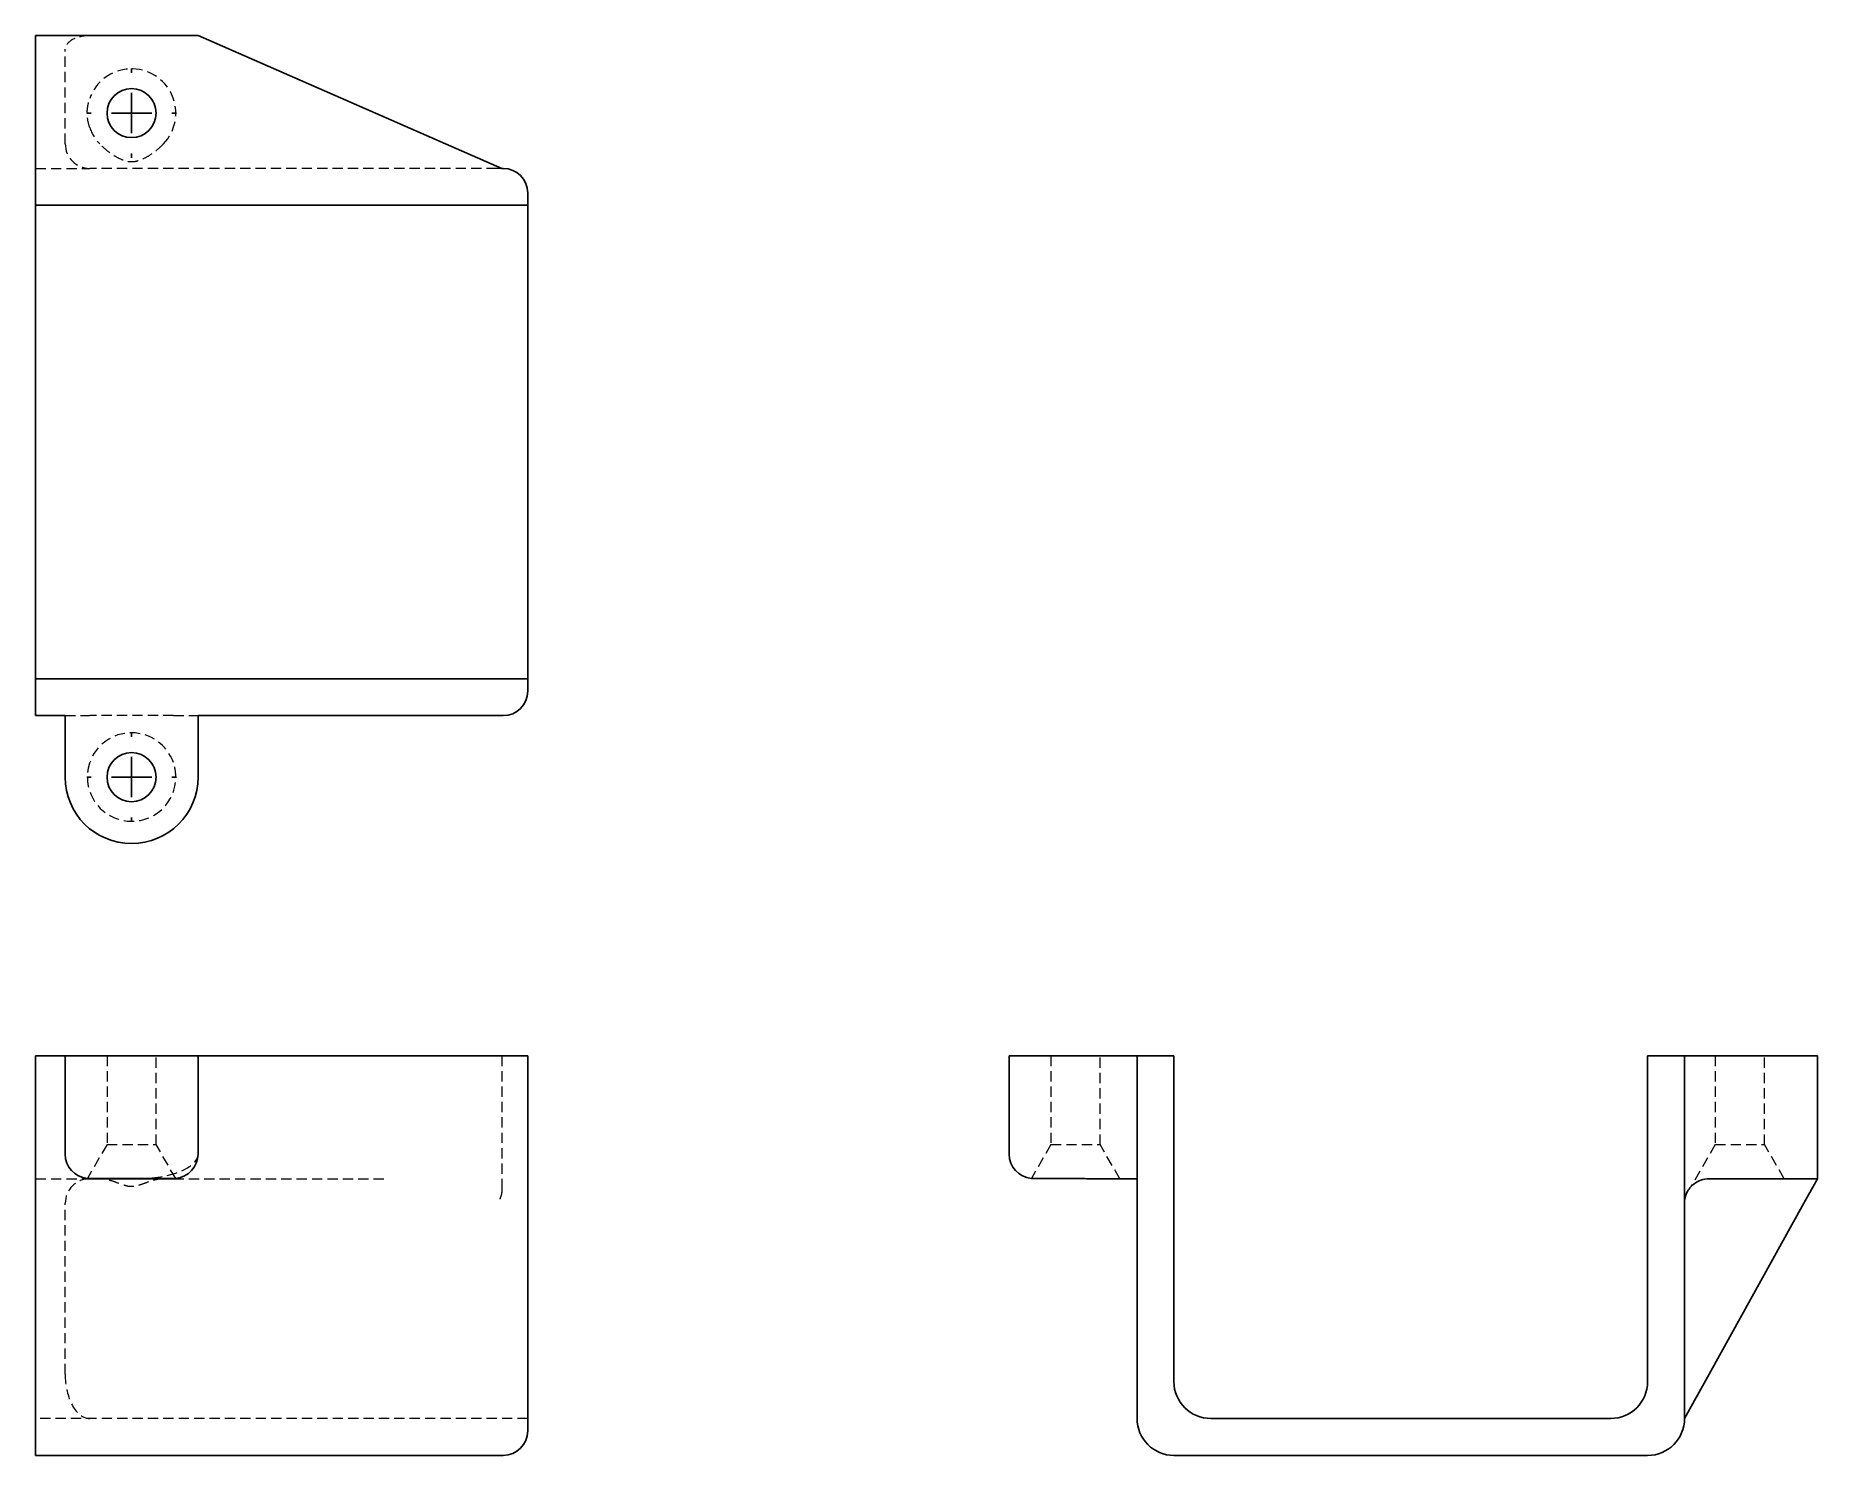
# Model space of a CAD drawing. Header units: millimetres. Extents: x 53 to 273, y 32 to 208.
import ezdxf

# ---------------------------------------------------------------- set-up
doc = ezdxf.new("R2010")
doc.units = ezdxf.units.MM
doc.linetypes.add('HIDDEN', pattern=[1.905, 1.27, -0.635])
doc.layers.add('10', color=7, linetype='Continuous')

# ---------------------------------------------------------------- blocks, each defined once
blk = doc.blocks.new('SW_CENTERMARKSYMBOL_0')
at = {"layer": '10', "color": 0}
for p, q in [((0, 5), (0, 5.54)), ((0, 0), (0, 2.5)), ((-5, 0), (-5.54, 0)), ((0, 0), (-2.5, 0)), ((0, 0), (0, -2.5)), ((0, 0), (2.5, 0)), ((5, 0), (5.54, 0)), ((0, -5), (0, -5.54))]:
    blk.add_line(p, q, dxfattribs=at)
blk = doc.blocks.new('SW_CENTERMARKSYMBOL_1')
at = {"layer": '10', "color": 0}
for p, q in [((0, 5), (0, 5.54)), ((0, 0), (0, 2.5)), ((-5, 0), (-5.54, 0)), ((0, 0), (-2.5, 0)), ((0, 0), (0, -2.5)), ((0, 0), (2.5, 0)), ((5, 0), (5.54, 0)), ((0, -5), (0, -5.54))]:
    blk.add_line(p, q, dxfattribs=at)

msp = doc.modelspace()

# ---------------------------------------------------------------- linework, layer by layer
at = {"color": 7, "linetype": 'Continuous', "lineweight": 25}
for p, q in [((52.56, 208), (52.56, 187)), ((52.56, 208), (72.65, 208)), ((72.65, 208), (110.25, 191.56)), ((110.25, 191.56), (110.4, 191.56)), ((113.44, 188.52), (113.44, 187)), ((52.56, 187), (113.44, 187)), ((52.56, 187), (52.56, 182.43)), ((113.44, 182.43), (113.44, 187)), ((52.56, 182.43), (52.56, 132.96)), ((113.44, 182.43), (113.44, 132.96)), ((52.56, 132.96), (52.56, 128.4)), ((113.44, 128.4), (113.44, 132.96)), ((113.44, 128.4), (52.56, 128.4)), ((52.56, 128.4), (52.56, 123.83)), ((113.44, 128.4), (113.44, 126.87)), ((52.56, 123.83), (56.21, 123.83)), ((56.21, 116.22), (56.21, 123.83)), ((72.65, 123.83), (110.4, 123.83)), ((72.65, 123.83), (72.65, 116.22)), ((52.56, 81.73), (52.56, 36.83)), ((52.56, 81.73), (56.21, 81.73)), ((56.21, 81.73), (56.21, 69.56)), ((56.21, 81.73), (72.65, 81.73)), ((72.65, 81.73), (72.65, 69.56)), ((72.65, 81.73), (110.4, 81.73)), ((113.44, 81.73), (110.4, 81.73)), ((113.44, 36.83), (113.44, 81.73)), ((173, 81.73), (173, 69.56)), ((173, 81.73), (181.22, 81.73)), ((188.83, 81.73), (181.22, 81.73)), ((188.83, 81.73), (188.83, 36.83)), ((191.87, 81.73), (188.83, 81.73)), ((193.4, 81.73), (191.87, 81.73)), ((193.4, 41.4), (193.4, 81.73)), ((252, 81.73), (252, 41.4)), ((253.52, 81.73), (252, 81.73)), ((256.56, 81.73), (253.52, 81.73)), ((256.56, 36.83), (256.56, 81.73)), ((273, 81.73), (256.56, 81.73)), ((273, 81.73), (273, 69.56)), ((273, 66.51), (273, 69.56)), ((58.96, 66.53), (58.95, 66.51)), ((58.96, 66.53), (69.9, 66.53)), ((69.61, 66.51), (59.26, 66.51)), ((175.75, 66.53), (181.22, 66.53)), ((183.02, 66.51), (188.83, 66.51)), ((259.61, 66.51), (273, 66.51)), ((273, 66.51), (271.31, 63.47)), ((259.61, 42.33), (271.31, 63.47)), ((256.56, 36.83), (259.61, 42.33)), ((52.56, 36.83), (52.56, 32.27)), ((113.44, 35.31), (113.44, 36.83)), ((247.43, 36.83), (197.96, 36.83)), ((52.56, 32.27), (110.4, 32.27)), ((193.4, 32.27), (252, 32.27))]:
    msp.add_line(p, q, dxfattribs=at)
at = {"color": 7, "linetype": 'HIDDEN', "lineweight": 18}
for p, q in [((56.21, 194.61), (56.21, 206.31)), ((52.56, 191.56), (59.26, 191.56)), ((109.61, 191.56), (59.26, 191.56)), ((56.21, 123.83), (59.26, 123.83)), ((69.61, 123.83), (59.26, 123.83)), ((69.61, 123.83), (72.65, 123.83)), ((61.39, 81.73), (61.39, 70.73)), ((67.47, 70.73), (67.47, 81.73)), ((110.25, 81.73), (110.25, 65.21)), ((178.18, 81.73), (178.18, 70.73)), ((184.26, 70.73), (184.26, 81.73)), ((260.37, 81.73), (260.37, 70.73)), ((266.46, 70.73), (266.46, 81.73)), ((61.39, 70.73), (58.96, 66.53)), ((61.39, 70.73), (67.47, 70.73)), ((69.9, 66.53), (67.47, 70.73)), ((178.18, 70.73), (175.75, 66.53)), ((178.18, 70.73), (184.26, 70.73)), ((186.7, 66.51), (184.26, 70.73)), ((260.37, 70.73), (257.36, 65.53)), ((260.37, 70.73), (266.46, 70.73)), ((268.89, 66.51), (266.46, 70.73)), ((52.56, 66.51), (59.26, 66.51)), ((58.95, 66.51), (58.95, 66.51)), ((69.61, 66.51), (95.68, 66.51)), ((69.91, 66.51), (69.9, 66.53)), ((56.21, 42.33), (56.21, 63.47)), ((113.44, 36.83), (52.56, 36.83))]:
    msp.add_line(p, q, dxfattribs=at)
at = {"color": 7, "linetype": 'Continuous', "lineweight": 25}
for centre in [(64.43, 198.41), (64.43, 116.22)]:
    msp.add_circle(centre, 3.04, dxfattribs=at)
at = {"color": 7, "linetype": 'HIDDEN', "lineweight": 18}
for centre, radius, start, end in [((64.43, 198.41), 5.48, 316.017, 160.8119), ((64.43, 198.41), 5.48, 199.1881, 223.983), ((59.26, 194.61), 3.04, 180, 270), ((64.43, 116.22), 5.48, 19.1881, 160.8119), ((64.43, 116.22), 5.47, 180, 0), ((59.26, 63.47), 3.04, 90, 180)]:
    msp.add_arc(centre, radius, start, end, dxfattribs=at)
at = {"color": 7, "linetype": 'Continuous', "lineweight": 25}
for centre, radius, start, end in [((110.4, 188.52), 3.04, 0, 90), ((110.4, 126.87), 3.04, 270, 0), ((64.43, 116.22), 8.22, 180, 0), ((59.26, 69.56), 3.04, 180, 264.4184), ((69.61, 69.56), 3.04, 275.5816, 0), ((176.04, 69.56), 3.04, 180, 264.4184), ((197.96, 41.4), 4.57, 180, 270), ((247.43, 41.4), 4.57, 270, 0), ((110.4, 35.31), 3.04, 270, 0), ((193.4, 36.83), 4.57, 180, 270), ((252, 36.83), 4.57, 270, 0)]:
    msp.add_arc(centre, radius, start, end, dxfattribs=at)
at = {"color": 7, "linetype": 'HIDDEN', "lineweight": 18}
for centre, major_axis, ratio, start_param, end_param in [((59.26, 206.31), (3.04, 0), 0.553846, 1.570796, 3.141593), ((65.05, 69.56), (7.6, 0), 0.400624, 4.712389, 6.283185), ((59.26, 42.33), (0, 5.5), 0.553846, 1.570796, 3.141593)]:
    msp.add_ellipse(centre, major_axis=major_axis, ratio=ratio, start_param=start_param, end_param=end_param, dxfattribs=at)
for points, knots in [([(59.26, 196.61), (59.15, 196.9), (59.08, 197.2), (58.97, 197.8), (58.94, 198.11), (58.94, 198.72), (58.97, 199.02), (59.08, 199.62), (59.15, 199.92), (59.26, 200.21)], [0, 0, 0, 0, 0.25, 0.25, 0.5, 0.5, 0.75, 0.75, 1, 1, 1, 1]), ([(68.37, 194.61), (68.1, 194.32), (67.81, 194.05), (67.21, 193.55), (66.89, 193.33), (66.24, 192.93), (65.91, 192.75), (65.39, 192.54), (65.21, 192.48), (64.83, 192.39), (64.63, 192.36), (64.23, 192.36), (64.03, 192.39), (63.66, 192.48), (63.47, 192.54), (62.95, 192.75), (62.62, 192.93), (61.97, 193.33), (61.65, 193.55), (61.05, 194.05), (60.77, 194.32), (60.49, 194.61)], [0, 0, 0, 0, 0.125, 0.125, 0.25, 0.25, 0.375, 0.375, 0.4375, 0.4375, 0.5, 0.5, 0.5625, 0.5625, 0.625, 0.625, 0.75, 0.75, 0.875, 0.875, 1, 1, 1, 1]), ([(110.24, 191.56), (110.24, 191.56), (110.24, 191.56), (110.24, 191.56), (110.23, 191.56), (110.21, 191.56), (110.16, 191.56), (110.08, 191.56), (109.95, 191.56), (109.78, 191.56), (109.66, 191.56), (109.61, 191.56)], [0, 0, 0, 0, 0.0177433, 0.0675126, 0.1470108, 0.2525338, 0.3792139, 0.5215103, 0.7278532, 0.8826524, 1, 1, 1, 1]), ([(59.26, 118.02), (59.15, 117.73), (59.08, 117.43), (58.98, 116.83), (58.96, 116.53), (58.96, 116.22)], [0, 0, 0, 0, 0.5, 0.5, 1, 1, 1, 1]), ([(69.9, 116.22), (69.9, 116.53), (69.88, 116.83), (69.78, 117.43), (69.71, 117.73), (69.61, 118.02)], [0, 0, 0, 0, 0.5, 0.5, 1, 1, 1, 1]), ([(68.37, 66.51), (68.1, 66.51), (67.81, 66.47), (67.21, 66.34), (66.89, 66.24), (66.24, 66.02), (65.91, 65.89), (65.39, 65.71), (65.21, 65.65), (64.83, 65.56), (64.63, 65.53), (64.23, 65.53), (64.03, 65.56), (63.66, 65.65), (63.47, 65.71), (62.95, 65.89), (62.62, 66.02), (61.97, 66.24), (61.65, 66.34), (61.05, 66.47), (60.77, 66.51), (60.49, 66.51)], [0, 0, 0, 0, 0.125, 0.125, 0.25, 0.25, 0.375, 0.375, 0.4375, 0.4375, 0.5, 0.5, 0.5625, 0.5625, 0.625, 0.625, 0.75, 0.75, 0.875, 0.875, 1, 1, 1, 1]), ([(110.24, 65.21), (110.24, 65.2), (110.24, 65.16), (110.24, 65.06), (110.23, 64.92), (110.21, 64.72), (110.16, 64.49), (110.08, 64.2), (109.95, 63.9), (109.78, 63.65), (109.66, 63.52), (109.61, 63.47)], [0, 0, 0, 0, 0.0177433, 0.0675126, 0.1470108, 0.2525338, 0.3792139, 0.5215103, 0.7278532, 0.8826524, 1, 1, 1, 1])]:
    msp.add_open_spline(points, degree=3, knots=knots, dxfattribs=at)
at = {"color": 7, "linetype": 'Continuous', "lineweight": 25}
for points, knots in [([(59.26, 66.51), (59.15, 66.51), (59.08, 66.52), (58.98, 66.52), (58.96, 66.53), (58.96, 66.53)], [0, 0, 0, 0, 0.5, 0.5, 1, 1, 1, 1]), ([(69.9, 66.53), (69.9, 66.53), (69.88, 66.52), (69.78, 66.52), (69.71, 66.51), (69.61, 66.51)], [0, 0, 0, 0, 0.5, 0.5, 1, 1, 1, 1]), ([(181.22, 66.53), (181.53, 66.53), (181.83, 66.52), (182.43, 66.52), (182.73, 66.51), (183.02, 66.51)], [0, 0, 0, 0, 0.5, 0.5, 1, 1, 1, 1]), ([(256.56, 63.47), (256.56, 63.92), (256.77, 64.83), (257.79, 66.11), (258.92, 66.51), (259.61, 66.51)], [-1.570796, -1.570796, -1.570796, -1.570796, -1.121997, -0.673198, 0, 0, 0, 0])]:
    msp.add_open_spline(points, degree=3, knots=knots, dxfattribs=at)

# ---------------------------------------------------------------- block references
at = {"layer": '10'}
for name, p in [('SW_CENTERMARKSYMBOL_1', (64.43, 198.41)), ('SW_CENTERMARKSYMBOL_0', (64.43, 116.22))]:
    msp.add_blockref(name, p, dxfattribs=at)

doc.saveas('drawing.dxf')
